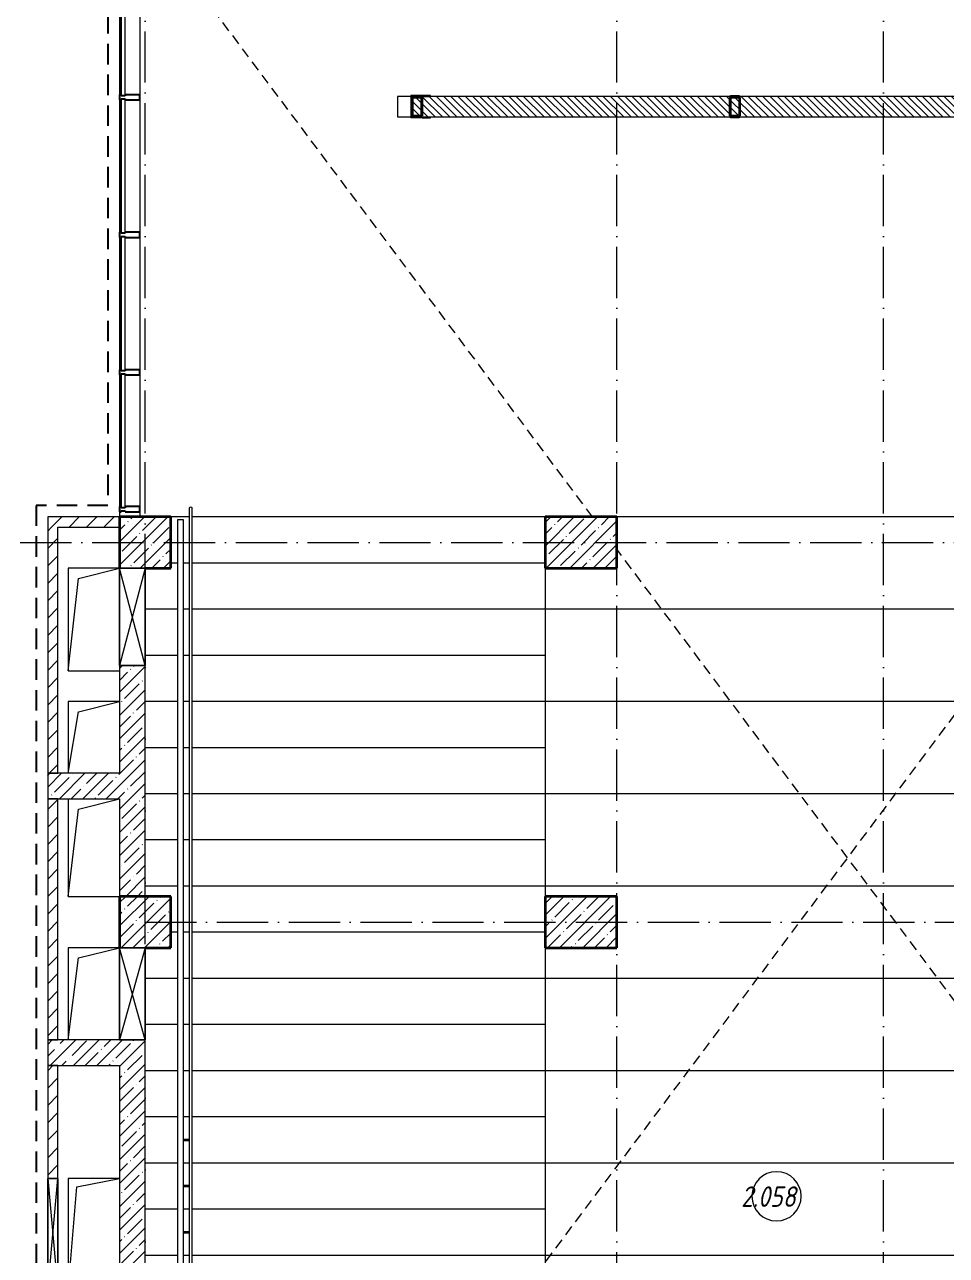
# Model space of a CAD drawing. Header units: millimetres. Extents: x -213536 to 1564669, y -45299 to 942238.
# Drawn here: x -199592 to -190605, y 205277 to 217277 of the extents above; entities that cross this region are included whole.
import ezdxf

# ---------------------------------------------------------------- set-up
doc = ezdxf.new("R2010")
doc.units = ezdxf.units.MM
for name, pattern in [('200_ШТРИХ_ш1п0_6_', [160, 100, -60]), ('50_200_ШТРИХ_1Т_ш5_п1_п1_', [700, 500, -100, 0, -100]), ('Штрих короткий', [300, 150, -150]), ('Штриховая _2 мм - 1 мм_', [300, 200, -100])]:
    doc.linetypes.add(name, pattern=pattern)
for name, color, linetype, lineweight in [('0-1', 7, 'Continuous', 5), ('0-2', 7, 'Continuous', 9), ('Импосты витража', 7, 'Continuous', 9), ('Импосты витража-1', 7, 'Continuous', 25), ('Каркас несущий', 7, 'Continuous', 9), ('Колонны', 7, 'Continuous', 9), ('Колонны-1', 7, 'Continuous', 35), ('Контуры', 7, 'Continuous', 9), ('Линии подступенков', 7, 'Continuous', 9), ('Линии свеса', 7, 'Continuous', 9), ('Линии-1', 7, '200_ШТРИХ_ш1п0_6_', 9), ('Марки помещений', 7, 'Continuous', 9), ('Несущие колонны', 7, 'Continuous', 9), ('Несущие колонны-1', 7, 'Continuous', 35), ('Обобщенные модели', 7, 'Continuous', 9), ('Ограждение', 7, 'Continuous', 9), ('Оси-2', 7, '50_200_ШТРИХ_1Т_ш5_п1_п1_', 9), ('Остекление-1', 7, 'Continuous', 9), ('Перемычка-1', 7, 'Штрих короткий', 9), ('Проем-2', 7, 'Continuous', 9), ('Стены-1', 7, 'Continuous', 13), ('Штриховка разреза-1', 7, 'Continuous', 9), ('Элементы узлов', 7, 'Continuous', 9)]:
    doc.layers.add(name, color=color, linetype=linetype, lineweight=lineweight)
doc.layers.add('СТ-1_1', color=7, linetype='Штриховая _2 мм - 1 мм_', lineweight=90, true_color=0x888888)
doc.layers.get('0-2').off()
doc.styles.add('ISOCPEUR_I_2', font='isocpeui.ttf', dxfattribs={"width": 0.85, "height": 2.3})
pattern_1 = [(45, (0, 0), (-114.04925, 114.04925), []), (45, (114.05, 0), (-114.04925, 114.04925), [201.612, -40.322, 3.353, -36.97])]
pattern_2 = [(45, (0, 0), (-84.8528, 84.8528), [])]

# ---------------------------------------------------------------- blocks, each defined once
blk = doc.blocks.new('BSC_Колонна _Прямоугольная - 500х500-V1-АИ2_02_План отделки стен 2-го этажа _Часть 2_')
at = {"layer": 'Несущие колонны'}
h = blk.add_hatch(dxfattribs=at)
h.set_pattern_fill('FP_6', color=256, style=0, pattern_type=2)
h.set_pattern_definition([(45, (-12200, -28300), (-114.04925, 114.04925), []), (45, (-12085.95, -28300), (-114.04925, 114.04925), [201.613, -40.323, 3.353, -36.97])])
h.paths.add_polyline_path([(-250, -250), (250, -250), (250, 250), (-250, 250), (-250, -86)], flags=0)
at = {"layer": 'Несущие колонны-1'}
for p, q in [((250, 250), (-250, 250)), ((-250, 250), (-250, -250)), ((250, -250), (250, 250)), ((0, -250), (250, -250))]:
    blk.add_line(p, q, dxfattribs=at)
blk = doc.blocks.new('BSC_Колонна _Прямоугольная - 500х700-V4-АИ2_02_План отделки стен 2-го этажа _Часть 2_')
at = {"layer": 'Несущие колонны'}
h = blk.add_hatch(dxfattribs=at)
h.set_pattern_fill('FP_9', color=256, style=0, pattern_type=2)
h.set_pattern_definition([(315, (-24600, 16450), (114.04925, 114.04925), []), (315, (-24600, 16335.95), (114.04925, 114.04925), [201.613, -40.323, 3.353, -36.97])])
h.paths.add_polyline_path([(-250, 350), (-250, -350), (250, -350), (250, 350)], flags=0)
at = {"layer": 'Несущие колонны-1'}
for p, q in [((250, 350), (-250, 350)), ((-250, 350), (-250, -350)), ((250, -350), (250, 350)), ((-250, -350), (250, -350))]:
    blk.add_line(p, q, dxfattribs=at)
blk = doc.blocks.new('BSC_Колонна _Прямоугольная - 500х700-V5-АИ2_02_План отделки стен 2-го этажа _Часть 2_')
at = {"layer": 'Несущие колонны'}
h = blk.add_hatch(dxfattribs=at)
h.set_pattern_fill('FP_10', color=256, style=0, pattern_type=2)
h.set_pattern_definition([(315, (-28300, 16450), (114.04925, 114.04925), []), (315, (-28300, 16335.95), (114.04925, 114.04925), [201.613, -40.323, 3.353, -36.97])])
h.paths.add_polyline_path([(-250, 350), (-250, -350), (250, -350), (250, 350)], flags=0)
at = {"layer": 'Несущие колонны-1'}
for p, q in [((250, 350), (-250, 350)), ((-250, 350), (-250, -350)), ((250, -350), (250, 350)), ((-250, -350), (250, -350))]:
    blk.add_line(p, q, dxfattribs=at)
blk = doc.blocks.new('PNS_Панель прямоугольная2 - Нр_Стекло - 40мм-35254988-АИ2_02_План отделки стен 2-го этажа _Часть 2_')
at = {"layer": 'Остекление-1'}
for p, q in [((-652.5, 0), (652.5, 0)), ((642.5, 0), (-642.5, 0)), ((-642.5, -40), (642.5, -40))]:
    blk.add_line(p, q, dxfattribs=at)
blk = doc.blocks.new('Прямоугольный импост - Импост структурный с накладкой - 180мм-35254970-АИ2_02_План отделки стен 2-го этажа _Часть 2_')
at = {"layer": 'Импосты витража'}
for p, q in [((11950, 29935), (11950, 28650)), ((12147, 29935), (12147, 28650))]:
    blk.add_line(p, q, dxfattribs=at)
blk = doc.blocks.new('Прямоугольный импост - Импост структурный с накладкой - 180мм-28950551-АИ2_02_План отделки стен 2-го этажа _Часть 2_')
at = {"layer": 'Импосты витража-1'}
for p, q in [((-25, 40), (-25, 180)), ((-25, 180), (25, 180)), ((25, 180), (25, 40)), ((-15, 40), (-25, 40)), ((-25, -17), (-25, 0)), ((-25, 0), (-15, 0)), ((-15, 0), (-15, 40)), ((15, 40), (15, 0)), ((25, 40), (15, 40)), ((15, 0), (25, 0)), ((25, 0), (25, -17)), ((25, -17), (-25, -17))]:
    blk.add_line(p, q, dxfattribs=at)
blk = doc.blocks.new('Прямоугольный импост - Импост структурный с накладкой - 180мм-35254967-АИ2_02_План отделки стен 2-го этажа _Часть 2_')
at = {"layer": 'Импосты витража'}
for p, q in [((11950, 32615), (11950, 31325)), ((12147, 32615), (12147, 31325))]:
    blk.add_line(p, q, dxfattribs=at)
blk = doc.blocks.new('PNS_Панель прямоугольная2 - Нр_Стекло - 40мм-35254972-АИ2_02_План отделки стен 2-го этажа _Часть 2_')
at = {"layer": 'Остекление-1'}
for p, q in [((-655, 0), (655, 0)), ((645, 0), (-645, 0)), ((-645, -40), (645, -40))]:
    blk.add_line(p, q, dxfattribs=at)
blk = doc.blocks.new('AR_Отверстие прямоугольное _в плите_ - AR_Отверстие прямоугольное _в плите_-30552728-АИ2_02_План отделки стен 2-го этажа _Часть 2_')
at = {"layer": 'Обобщенные модели'}
for p, q in [((250, 500), (-250, 500)), ((-250, 500), (-250, -500)), ((-150, 400), (250, 500)), ((-250, -500), (-150, 400)), ((-250, -500), (250, -500))]:
    blk.add_line(p, q, dxfattribs=at)
blk = doc.blocks.new('AR_Отверстие прямоугольное _в плите_ - AR_Отверстие прямоугольное _в плите_-30552824-АИ2_02_План отделки стен 2-го этажа _Часть 2_')
at = {"layer": 'Обобщенные модели'}
for p, q in [((250, 350), (-250, 350)), ((-250, 350), (-250, -350)), ((-250, -350), (-150, 250)), ((-150, 250), (250, 350))]:
    blk.add_line(p, q, dxfattribs=at)
blk = doc.blocks.new('AR_Отверстие прямоугольное _в плите_ - AR_Отверстие прямоугольное _в плите_-30552826-АИ2_02_План отделки стен 2-го этажа _Часть 2_')
at = {"layer": 'Обобщенные модели'}
for p, q in [((-250, 475), (-250, -475)), ((-250, -475), (-150, 375)), ((-150, 375), (250, 475)), ((-250, -475), (250, -475))]:
    blk.add_line(p, q, dxfattribs=at)
blk = doc.blocks.new('AR_Отверстие прямоугольное _в плите_ - AR_Отверстие прямоугольное _в плите_-V220-АИ2_02_План отделки стен 2-го этажа _Часть 2_')
at = {"layer": 'Обобщенные модели'}
for p, q in [((250, 450), (-250, 450)), ((-250, 450), (-250, -450)), ((-150, 350), (250, 450)), ((-250, -450), (-150, 350))]:
    blk.add_line(p, q, dxfattribs=at)
blk = doc.blocks.new('AR_Отверстие прямоугольное _в стене__БезПР - AR_Отверстие прямоугольное _в стене__БезПР-30590122-АИ2_02_План отделки стен 2-го этажа _Часть 2_')
at = {"layer": 'Проем-2'}
blk.add_line((475, 125), (-475, 125), dxfattribs=at)
at = {"layer": 'Элементы узлов'}
for p, q in [((-475, -125), (-475, 125)), ((-475, 125), (475, 125)), ((475, 125), (-475, -125)), ((-475, 125), (475, -125)), ((475, 125), (-475, 125)), ((-475, 125), (-475, -125)), ((475, 125), (475, -125)), ((475, -125), (475, 125)), ((475, -125), (-475, -125)), ((-475, -125), (475, -125))]:
    blk.add_line(p, q, dxfattribs=at)
blk = doc.blocks.new('AR_Отверстие прямоугольное _в стене__БезПР - AR_Отверстие прямоугольное _в стене__БезПР-30590124-АИ2_02_План отделки стен 2-го этажа _Часть 2_')
at = {"layer": 'Проем-2'}
blk.add_line((450, 125), (-450, 125), dxfattribs=at)
at = {"layer": 'Элементы узлов'}
for p, q in [((-450, -125), (-450, 125)), ((-450, 125), (450, 125)), ((450, 125), (-450, -125)), ((-450, 125), (450, -125)), ((450, 125), (-450, 125)), ((-450, 125), (-450, -125)), ((450, 125), (450, -125)), ((450, -125), (450, 125)), ((450, -125), (-450, -125)), ((-450, -125), (450, -125))]:
    blk.add_line(p, q, dxfattribs=at)
blk = doc.blocks.new('AR_Отверстие прямоугольное _в плите_ - AR_Отверстие прямоугольное _в плите_-30552711-АИ2_02_План отделки стен 2-го этажа _Часть 2_')
at = {"layer": 'Обобщенные модели'}
for p, q in [((250, 550), (-250, 550)), ((-250, 550), (-250, -550)), ((-167, 467), (250, 550)), ((-250, -550), (-167, 467))]:
    blk.add_line(p, q, dxfattribs=at)
blk = doc.blocks.new('Ограждение_СКБ_Подвал1 - 145_Ограждение_СКБ_Актовый-27248847-АИ2_02_План отделки стен 2-го этажа _Часть 2_')
at = {"layer": 'Ограждение'}
for p, q in [((-200, 25), (12160, 25)), ((-200, -25), (-200, 25)), ((12160, -25), (-200, -25))]:
    blk.add_line(p, q, dxfattribs=at)
blk = doc.blocks.new('О_Кронштейн_Форма Г_Круг_ГОСТ 25903 - О_Кронштейн_Форма Г_Круг_ГОСТ 2590-2006 2-V260-АИ2_02_План отделки стен 2-го этажа _Часть 2_')
at = {"layer": 'Ограждение'}
for p, q in [((12628, 18430), (12570, 18430)), ((12570, 18420), (12628, 18420))]:
    blk.add_line(p, q, dxfattribs=at)
at = {"layer": 'Ограждение', "flags": 128}
for points in [[(12628, 18430), (12628, 18430), (12629, 18430)], [(12630, 18420), (12629, 18420), (12628, 18420), (12628, 18420)], [(12655, 18429), (12655, 18429), (12655, 18429), (12655, 18429), (12656, 18429), (12656, 18429), (12656, 18429), (12656, 18428), (12656, 18428), (12656, 18428), (12656, 18428), (12657, 18428), (12657, 18428), (12657, 18428), (12657, 18427), (12657, 18427), (12657, 18427), (12657, 18427), (12657, 18427), (12657, 18426), (12657, 18426)]]:
    blk.add_lwpolyline(points, dxfattribs=at)
blk = doc.blocks.new('О_Элемент поручня_Маршевый_Труба_ГОСТ 8732-78 - О_Элемент поручня_Маршевый_Труба_ГОСТ 8732-78-33739345-АИ2_02_План отделки стен 2-го этажа _Часть 2_')
at = {"layer": 'Ограждение'}
for p, q in [((-5, 30), (-12254, 30)), ((-12254, 0), (-5, 0))]:
    blk.add_line(p, q, dxfattribs=at)
for start_param, end_param in [(4.712389, 6.283185), (3.141593, 4.712389)]:
    blk.add_ellipse((-5, 15), major_axis=(0, 15), ratio=0.316146, start_param=start_param, end_param=end_param, dxfattribs=at)
blk = doc.blocks.new('Проем_Дверь_Прямоугольный - 5500х2800h_витражные проемы-35314110-АИ2_02_План отделки стен 2-го этажа _Часть 2_')
at = {"layer": 'Перемычка-1'}
for p, q in [((2750, 100), (-2750, 100)), ((2750, -100), (-2750, -100))]:
    blk.add_line(p, q, dxfattribs=at)
blk = doc.blocks.new('AR_Отверстие прямоугольное _в стене_ - AR_Отверстие прямоугольное _в стене__ОВ-36889588-АИ2_02_План отделки стен 2-го этажа _Часть 2_')
at = {"layer": 'Элементы узлов'}
for p, q in [((-550, -50), (-550, 50)), ((-550, 50), (550, 50)), ((550, 50), (-550, -50)), ((-550, 50), (550, -50)), ((550, 50), (-550, 50)), ((-550, 50), (-550, -50)), ((550, 50), (550, -50)), ((550, -50), (550, 50)), ((550, -50), (-550, -50)), ((-550, -50), (550, -50))]:
    blk.add_line(p, q, dxfattribs=at)
blk = doc.blocks.new('0125-Р-ОО-Ш2-АР-о_23_10_2024_rvt-1-АИ2_02_План отделки стен 2-го этажа _Часть 2_')
at = {"layer": 'Несущие колонны'}
h = blk.add_hatch(dxfattribs=at)
h.set_pattern_fill('FP_1', color=256, style=0, pattern_type=2)
h.set_pattern_definition(pattern_1)
h.paths.add_polyline_path([(12200, 24350), (12450, 24350), (12450, 24850), (11950, 24850), (11950, 24350)], flags=0)
at = {"layer": 'Штриховка разреза-1'}
h = blk.add_hatch(dxfattribs=at)
h.set_pattern_fill('FP_2', color=256, style=0, pattern_type=2)
h.set_pattern_definition([(135, (0, 0), (-35.35534, -35.35534), [])])
h.paths.add_polyline_path([(24100, 32450), (24100, 32650), (14800, 32650), (14800, 32450), (23915, 32450)], flags=0)
h = blk.add_hatch(dxfattribs=at)
h.set_pattern_fill('FP_3', color=256, style=0, pattern_type=2)
h.set_pattern_definition(pattern_2)
h.paths.add_polyline_path([(11950, 28450), (11950, 28550), (11250, 28550), (11250, 28450), (11799, 28450)], flags=0)
h = blk.add_hatch(dxfattribs=at)
h.set_pattern_fill('FP_3', color=256, style=0, pattern_type=2)
h.set_pattern_definition(pattern_2)
h.paths.add_polyline_path([(11350, 26050), (11350, 28450), (11250, 28450), (11250, 26050)], flags=0)
h = blk.add_hatch(dxfattribs=at)
h.set_pattern_fill('FP_1', color=256, style=0, pattern_type=2)
h.set_pattern_definition(pattern_1)
h.paths.add_polyline_path([(12200, 24850), (12200, 27100), (11950, 27100), (11950, 24850)], flags=0)
h = blk.add_hatch(dxfattribs=at)
h.set_pattern_fill('FP_1', color=256, style=0, pattern_type=2)
h.set_pattern_definition(pattern_1)
h.paths.add_polyline_path([(11950, 25800), (11950, 26050), (11250, 26050), (11250, 25800), (11799, 25800)], flags=0)
h = blk.add_hatch(dxfattribs=at)
h.set_pattern_fill('FP_3', color=256, style=0, pattern_type=2)
h.set_pattern_definition(pattern_2)
h.paths.add_polyline_path([(11350, 23450), (11350, 25800), (11250, 25800), (11250, 23450)], flags=0)
h = blk.add_hatch(dxfattribs=at)
h.set_pattern_fill('FP_1', color=256, style=0, pattern_type=2)
h.set_pattern_definition(pattern_1)
h.paths.add_polyline_path([(11950, 23200), (11950, 23450), (11250, 23450), (11250, 23200), (11799, 23200)], flags=0)
h = blk.add_hatch(dxfattribs=at)
h.set_pattern_fill('FP_1', color=256, style=0, pattern_type=2)
h.set_pattern_definition(pattern_1)
h.paths.add_polyline_path([(11950, 19550), (12200, 19550), (12200, 23450), (11950, 23450), (11950, 19898)], flags=0)
h = blk.add_hatch(dxfattribs=at)
h.set_pattern_fill('FP_3', color=256, style=0, pattern_type=2)
h.set_pattern_definition(pattern_2)
h.paths.add_polyline_path([(11350, 20200), (11350, 21000), (11250, 21000), (11250, 20200)], flags=0)
h.paths.add_polyline_path([(11350, 22100), (11350, 23200), (11250, 23200), (11250, 22100), (11300, 22100)], flags=0)
at = {"layer": 'Контуры'}
for p, q in [((12630, 28550), (12450, 28550)), ((16100, 28550), (12660, 28550)), ((23700, 28550), (16800, 28550)), ((16100, 28050), (16100, 27650)), ((16100, 28050), (16100, 27650)), ((16100, 27650), (16100, 26750)), ((16100, 27200), (16100, 26750)), ((16100, 26750), (16100, 25850)), ((16100, 26300), (16100, 25850)), ((16100, 25850), (16100, 24950)), ((16100, 25400), (16100, 24950)), ((16100, 24950), (16100, 24850)), ((16100, 24350), (16100, 24050)), ((16100, 24350), (16100, 24050)), ((16100, 24050), (16100, 23150)), ((16100, 23600), (16100, 23150)), ((16100, 23150), (16100, 22250)), ((16100, 22700), (16100, 22250)), ((16100, 22250), (16100, 21350)), ((16100, 21800), (16100, 21350)), ((16100, 21350), (16100, 20450))]:
    blk.add_line(p, q, dxfattribs=at)
at = {"layer": 'Линии подступенков'}
for p, q in [((12630, 28550), (12450, 28550)), ((16100, 28550), (12660, 28550)), ((23700, 28550), (16800, 28550)), ((12520, 28100), (12450, 28100)), ((12630, 28100), (12570, 28100)), ((16100, 28100), (12660, 28100)), ((12520, 27650), (12200, 27650)), ((12630, 27650), (12570, 27650)), ((16100, 27650), (12660, 27650)), ((23700, 27650), (16100, 27650)), ((12520, 27200), (12200, 27200)), ((12630, 27200), (12570, 27200)), ((16100, 27200), (12660, 27200)), ((12520, 26750), (12200, 26750)), ((12630, 26750), (12570, 26750)), ((16100, 26750), (12660, 26750)), ((23700, 26750), (16100, 26750)), ((12520, 26300), (12200, 26300)), ((12630, 26300), (12570, 26300)), ((16100, 26300), (12660, 26300)), ((12520, 25850), (12200, 25850)), ((12630, 25850), (12570, 25850)), ((16100, 25850), (12660, 25850)), ((23700, 25850), (16100, 25850)), ((12520, 25400), (12200, 25400)), ((12630, 25400), (12570, 25400)), ((16100, 25400), (12660, 25400)), ((12520, 24950), (12200, 24950)), ((12630, 24950), (12570, 24950)), ((16100, 24950), (12660, 24950)), ((23700, 24950), (16100, 24950)), ((12520, 24500), (12450, 24500)), ((12630, 24500), (12570, 24500)), ((16100, 24500), (12660, 24500)), ((12520, 24050), (12200, 24050)), ((12630, 24050), (12570, 24050)), ((16100, 24050), (12660, 24050)), ((23700, 24050), (16100, 24050)), ((12520, 23600), (12200, 23600)), ((12630, 23600), (12570, 23600)), ((16100, 23600), (12660, 23600)), ((12520, 23150), (12200, 23150)), ((12630, 23150), (12570, 23150)), ((16100, 23150), (12660, 23150)), ((23700, 23150), (16100, 23150)), ((12520, 22700), (12200, 22700)), ((12630, 22700), (12570, 22700)), ((16100, 22700), (12660, 22700)), ((12520, 22250), (12200, 22250)), ((12630, 22250), (12570, 22250)), ((16100, 22250), (12660, 22250)), ((23700, 22250), (16100, 22250)), ((12520, 21800), (12200, 21800)), ((12630, 21800), (12570, 21800)), ((16100, 21800), (12659, 21800)), ((12520, 21350), (12200, 21350)), ((12630, 21350), (12570, 21350)), ((16100, 21350), (12659, 21350)), ((23700, 21350), (16100, 21350))]:
    blk.add_line(p, q, dxfattribs=at)
at = {"layer": 'Линии свеса'}
for p, q in [((12520, 28100), (12450, 28100)), ((12630, 28100), (12570, 28100)), ((16100, 28100), (12660, 28100)), ((12520, 27650), (12200, 27650)), ((12630, 27650), (12570, 27650)), ((16100, 27650), (12660, 27650)), ((23700, 27650), (16100, 27650)), ((12520, 27200), (12200, 27200)), ((12630, 27200), (12570, 27200)), ((16100, 27200), (12660, 27200)), ((12520, 26750), (12200, 26750)), ((12630, 26750), (12570, 26750)), ((16100, 26750), (12660, 26750)), ((23700, 26750), (16100, 26750)), ((12520, 26300), (12200, 26300)), ((12630, 26300), (12570, 26300)), ((16100, 26300), (12660, 26300)), ((12520, 25850), (12200, 25850)), ((12630, 25850), (12570, 25850)), ((16100, 25850), (12660, 25850)), ((23700, 25850), (16100, 25850)), ((12520, 25400), (12200, 25400)), ((12630, 25400), (12570, 25400)), ((16100, 25400), (12660, 25400)), ((12520, 24950), (12200, 24950)), ((12630, 24950), (12570, 24950)), ((16100, 24950), (12660, 24950)), ((23700, 24950), (16100, 24950)), ((12520, 24500), (12450, 24500)), ((12630, 24500), (12570, 24500)), ((16100, 24500), (12660, 24500)), ((12520, 24050), (12200, 24050)), ((12630, 24050), (12570, 24050)), ((16100, 24050), (12660, 24050)), ((23700, 24050), (16100, 24050)), ((12520, 23600), (12200, 23600)), ((12630, 23600), (12570, 23600)), ((16100, 23600), (12660, 23600)), ((12520, 23150), (12200, 23150)), ((12630, 23150), (12570, 23150)), ((16100, 23150), (12660, 23150)), ((23700, 23150), (16100, 23150)), ((12520, 22700), (12200, 22700)), ((12630, 22700), (12570, 22700)), ((16100, 22700), (12660, 22700)), ((12520, 22250), (12200, 22250)), ((12630, 22250), (12570, 22250)), ((16100, 22250), (12660, 22250)), ((23700, 22250), (16100, 22250)), ((12520, 21800), (12200, 21800)), ((12630, 21800), (12570, 21800)), ((16100, 21800), (12659, 21800)), ((12520, 21350), (12200, 21350)), ((12630, 21350), (12570, 21350)), ((16100, 21350), (12659, 21350)), ((23700, 21350), (16100, 21350))]:
    blk.add_line(p, q, dxfattribs=at)
at = {"layer": 'Линии-1'}
for p, q in [((16563, 28550), (12450, 34050)), ((12660, 16681), (25650, 34050)), ((24990, 17282), (16800, 28234))]:
    blk.add_line(p, q, dxfattribs=at)
at = {"layer": 'Несущие колонны-1'}
for p, q in [((12450, 24850), (11950, 24850)), ((11950, 24850), (11950, 24350)), ((12450, 24350), (12450, 24850)), ((12200, 24350), (12450, 24350))]:
    blk.add_line(p, q, dxfattribs=at)
at = {"layer": 'Стены-1'}
for p, q in [((24100, 32650), (14800, 32650)), ((14800, 32650), (14800, 32450)), ((14800, 32450), (24100, 32450)), ((11950, 28550), (11250, 28550)), ((11250, 28550), (11250, 28450)), ((11250, 28450), (11250, 26050)), ((11350, 28450), (11950, 28450)), ((11350, 26050), (11350, 28450)), ((11950, 27100), (11950, 26050)), ((12200, 24850), (12200, 27100)), ((11950, 26050), (11250, 26050)), ((11250, 26050), (11250, 25800)), ((11250, 26050), (11350, 26050)), ((11250, 25800), (11950, 25800)), ((11350, 25800), (11250, 25800)), ((11250, 25800), (11250, 23450)), ((11350, 23450), (11350, 25800)), ((11950, 25800), (11950, 24850)), ((11950, 24850), (12200, 24850)), ((11950, 23450), (11250, 23450)), ((11250, 23450), (11250, 23200)), ((11250, 23450), (11350, 23450)), ((12200, 19550), (12200, 23450)), ((11350, 23200), (11250, 23200)), ((11250, 23200), (11250, 22100)), ((11250, 23200), (11950, 23200)), ((11350, 22100), (11350, 23200)), ((11950, 23200), (11950, 19550))]:
    blk.add_line(p, q, dxfattribs=at)
at = {"layer": '0-2'}
for name, p, rotation in [('Проем_Дверь_Прямоугольный - 5500х2800h_витражные проемы-35314110-АИ2_02_План отделки стен 2-го этажа _Часть 2_', (12050, 31300), 89.9999999999999), ('PNS_Панель прямоугольная2 - Нр_Стекло - 40мм-35254988-АИ2_02_План отделки стен 2-го этажа _Часть 2_', (11967, 33307), 89.99999999999918), ('PNS_Панель прямоугольная2 - Нр_Стекло - 40мм-35254972-АИ2_02_План отделки стен 2-го этажа _Часть 2_', (11967, 31970), 89.99999999999918), ('PNS_Панель прямоугольная2 - Нр_Стекло - 40мм-35254972-АИ2_02_План отделки стен 2-го этажа _Часть 2_', (11967, 30630), 89.99999999999918), ('PNS_Панель прямоугольная2 - Нр_Стекло - 40мм-35254988-АИ2_02_План отделки стен 2-го этажа _Часть 2_', (11967, 29292), 89.99999999999918), ('О_Элемент поручня_Маршевый_Труба_ГОСТ 8732-78 - О_Элемент поручня_Маршевый_Труба_ГОСТ 8732-78-33739345-АИ2_02_План отделки стен 2-го этажа _Часть 2_', (12660, 28644), 89.9999999999999), ('Ограждение_СКБ_Подвал1 - 145_Ограждение_СКБ_Актовый-27248847-АИ2_02_План отделки стен 2-го этажа _Часть 2_', (12545, 28325), 269.9999999999989), ('BSC_Колонна _Прямоугольная - 500х700-V5-АИ2_02_План отделки стен 2-го этажа _Часть 2_', (16450, 28300), 89.9999999999999), ('AR_Отверстие прямоугольное _в стене__БезПР - AR_Отверстие прямоугольное _в стене__БезПР-30590122-АИ2_02_План отделки стен 2-го этажа _Часть 2_', (12075, 27575), 269.9999999999999), ('BSC_Колонна _Прямоугольная - 500х700-V4-АИ2_02_План отделки стен 2-го этажа _Часть 2_', (16450, 24600), 89.9999999999999), ('AR_Отверстие прямоугольное _в стене__БезПР - AR_Отверстие прямоугольное _в стене__БезПР-30590124-АИ2_02_План отделки стен 2-го этажа _Часть 2_', (12075, 23900), 269.9999999999999), ('AR_Отверстие прямоугольное _в стене_ - AR_Отверстие прямоугольное _в стене__ОВ-36889588-АИ2_02_План отделки стен 2-го этажа _Часть 2_', (11300, 21550), 89.99999999999991)]:
    blk.add_blockref(name, p, dxfattribs=dict(at, rotation=rotation))
for name, p in [('Прямоугольный импост - Импост структурный с накладкой - 180мм-35254970-АИ2_02_План отделки стен 2-го этажа _Часть 2_', (0, 4015)), ('Прямоугольный импост - Импост структурный с накладкой - 180мм-35254967-АИ2_02_План отделки стен 2-го этажа _Часть 2_', (0, 0)), ('Прямоугольный импост - Импост структурный с накладкой - 180мм-35254967-АИ2_02_План отделки стен 2-го этажа _Часть 2_', (0, -1340)), ('Прямоугольный импост - Импост структурный с накладкой - 180мм-35254970-АИ2_02_План отделки стен 2-го этажа _Часть 2_', (0, 0)), ('BSC_Колонна _Прямоугольная - 500х500-V1-АИ2_02_План отделки стен 2-го этажа _Часть 2_', (12200, 28300)), ('AR_Отверстие прямоугольное _в плите_ - AR_Отверстие прямоугольное _в плите_-30552728-АИ2_02_План отделки стен 2-го этажа _Часть 2_', (11700, 27550)), ('AR_Отверстие прямоугольное _в плите_ - AR_Отверстие прямоугольное _в плите_-30552824-АИ2_02_План отделки стен 2-го этажа _Часть 2_', (11700, 26400)), ('AR_Отверстие прямоугольное _в плите_ - AR_Отверстие прямоугольное _в плите_-30552826-АИ2_02_План отделки стен 2-го этажа _Часть 2_', (11700, 25325)), ('AR_Отверстие прямоугольное _в плите_ - AR_Отверстие прямоугольное _в плите_-V220-АИ2_02_План отделки стен 2-го этажа _Часть 2_', (11700, 23900)), ('О_Кронштейн_Форма Г_Круг_ГОСТ 25903 - О_Кронштейн_Форма Г_Круг_ГОСТ 2590-2006 2-V260-АИ2_02_План отделки стен 2-го этажа _Часть 2_', (0, 4050)), ('AR_Отверстие прямоугольное _в плите_ - AR_Отверстие прямоугольное _в плите_-30552711-АИ2_02_План отделки стен 2-го этажа _Часть 2_', (11700, 21550)), ('О_Кронштейн_Форма Г_Круг_ГОСТ 25903 - О_Кронштейн_Форма Г_Круг_ГОСТ 2590-2006 2-V260-АИ2_02_План отделки стен 2-го этажа _Часть 2_', (0, 3600)), ('О_Кронштейн_Форма Г_Круг_ГОСТ 25903 - О_Кронштейн_Форма Г_Круг_ГОСТ 2590-2006 2-V260-АИ2_02_План отделки стен 2-го этажа _Часть 2_', (0, 3150))]:
    blk.add_blockref(name, p, dxfattribs=at)
at = {"layer": '0-2', "extrusion": (0, 0, -1), "rotation": 90.00000000000081}
for p in [(-11967, 32640), (-11967, 31300), (-11967, 29960), (-11967, 28625)]:
    blk.add_blockref('Прямоугольный импост - Импост структурный с накладкой - 180мм-28950551-АИ2_02_План отделки стен 2-го этажа _Часть 2_', p, dxfattribs=at)
blk = doc.blocks.new('Фахверк_Усиление стен_ifc_RVT-1-АИ2_02_План отделки стен 2-го этажа _Часть 2_')
at = {"layer": 'Каркас несущий'}
for p, q in [((14660, 32650), (14660, 32450)), ((14792, 32650), (14660, 32650)), ((24240, 32650), (24108, 32650)), ((24240, 32450), (24240, 32650)), ((14660, 32450), (14792, 32450)), ((24108, 32450), (24240, 32450))]:
    blk.add_line(p, q, dxfattribs=at)
at = {"layer": 'Колонны'}
for p, q in [((14900, 32660), (14900, 32658)), ((14982, 32660), (14900, 32660)), ((14908, 32650), (14982, 32650)), ((14982, 32650), (14982, 32660)), ((24000, 32660), (23918, 32660)), ((23918, 32660), (23918, 32650)), ((23918, 32650), (23992, 32650)), ((24000, 32658), (24000, 32660)), ((14900, 32442), (14900, 32440)), ((14900, 32440), (14982, 32440)), ((14982, 32449), (14908, 32449)), ((14982, 32440), (14982, 32449)), ((23992, 32449), (23918, 32449)), ((23918, 32449), (23918, 32440)), ((23918, 32440), (24000, 32440)), ((24000, 32440), (24000, 32442))]:
    blk.add_line(p, q, dxfattribs=at)
at = {"layer": 'Колонны-1'}
for p, q in [((14888, 32650), (14812, 32650)), ((14812, 32644), (14888, 32644)), ((17988, 32650), (17912, 32650)), ((17912, 32644), (17988, 32644)), ((20988, 32650), (20912, 32650)), ((20912, 32644), (20988, 32644)), ((24088, 32650), (24012, 32650)), ((24012, 32644), (24088, 32644)), ((14800, 32638), (14800, 32462)), ((14806, 32462), (14806, 32638)), ((14894, 32638), (14894, 32462)), ((14900, 32462), (14900, 32638)), ((17900, 32638), (17900, 32462)), ((17906, 32462), (17906, 32638)), ((17994, 32638), (17994, 32462)), ((18000, 32462), (18000, 32638)), ((20900, 32638), (20900, 32462)), ((20906, 32462), (20906, 32638)), ((20994, 32638), (20994, 32462)), ((21000, 32462), (21000, 32638)), ((24000, 32638), (24000, 32462)), ((24006, 32462), (24006, 32638)), ((24094, 32638), (24094, 32462)), ((24100, 32462), (24100, 32638)), ((14888, 32456), (14812, 32456)), ((14812, 32450), (14888, 32450)), ((17988, 32456), (17912, 32456)), ((17912, 32450), (17988, 32450)), ((20988, 32456), (20912, 32456)), ((20912, 32450), (20988, 32450)), ((24088, 32456), (24012, 32456)), ((24012, 32450), (24088, 32450))]:
    blk.add_line(p, q, dxfattribs=at)
for centre, radius, start, end in [((14812, 32638), 12, 90, 180), ((14812, 32638), 6, 90, 180), ((14888, 32638), 12, 0, 90), ((14888, 32638), 6, 0, 90), ((17912, 32638), 12, 90, 180), ((17912, 32638), 6, 90, 180), ((17988, 32638), 12, 0, 90), ((17988, 32638), 6, 0, 90), ((20912, 32638), 12, 90, 180), ((20912, 32638), 6, 90, 180), ((20988, 32638), 12, 0, 90), ((20988, 32638), 6, 0, 90), ((24012, 32638), 12, 90, 180), ((24012, 32638), 6, 90, 180), ((24088, 32638), 12, 0, 90), ((24088, 32638), 6, 0, 90), ((14812, 32462), 12, 180, 270), ((14812, 32462), 6, 180, 270), ((14888, 32462), 12, 270, 0), ((14888, 32462), 6, 270, 0), ((17912, 32462), 12, 180, 270), ((17912, 32462), 6, 180, 270), ((17988, 32462), 12, 270, 0), ((17988, 32462), 6, 270, 0), ((20912, 32462), 12, 180, 270), ((20912, 32462), 6, 180, 270), ((20988, 32462), 12, 270, 0), ((20988, 32462), 6, 270, 0), ((24012, 32462), 12, 180, 270), ((24012, 32462), 6, 180, 270), ((24088, 32462), 12, 270, 0), ((24088, 32462), 6, 270, 0)]:
    blk.add_arc(centre, radius, start, end, dxfattribs=at)
at = {"layer": 'Обобщенные модели'}
for p, q in [((14900, 32658), (14792, 32658)), ((14792, 32658), (14792, 32442)), ((14888, 32650), (14812, 32650)), ((14812, 32644), (14888, 32644)), ((14892, 32650), (14900, 32658)), ((14900, 32658), (14900, 32650)), ((14900, 32658), (14908, 32650)), ((24000, 32658), (23992, 32650)), ((24000, 32658), (24008, 32650)), ((24000, 32658), (24000, 32650)), ((24108, 32658), (24000, 32658)), ((24088, 32650), (24012, 32650)), ((24012, 32644), (24088, 32644)), ((24108, 32658), (24108, 32442)), ((14800, 32638), (14800, 32462)), ((14806, 32462), (14806, 32638)), ((14894, 32638), (14894, 32462)), ((14900, 32462), (14900, 32638)), ((24000, 32638), (24000, 32462)), ((24006, 32462), (24006, 32638)), ((24094, 32638), (24094, 32462)), ((24100, 32462), (24100, 32638)), ((14900, 32442), (14792, 32442)), ((14888, 32456), (14812, 32456)), ((14812, 32450), (14888, 32450)), ((14892, 32450), (14900, 32442)), ((14900, 32450), (14900, 32442)), ((14900, 32442), (14908, 32450)), ((23992, 32450), (24000, 32442)), ((24000, 32450), (24000, 32442)), ((24008, 32450), (24000, 32442)), ((24108, 32442), (24000, 32442)), ((24088, 32456), (24012, 32456)), ((24012, 32450), (24088, 32450))]:
    blk.add_line(p, q, dxfattribs=at)
for centre, radius, start, end in [((14812, 32638), 12, 90, 180), ((14812, 32638), 6, 90, 180), ((14888, 32638), 12, 0, 90), ((14888, 32638), 6, 0, 90), ((24012, 32638), 12, 90, 180), ((24012, 32638), 6, 90, 180), ((24088, 32638), 12, 0, 90), ((24088, 32638), 6, 0, 90), ((14812, 32462), 12, 180, 270), ((14812, 32462), 6, 180, 270), ((14888, 32462), 12, 270, 0), ((14888, 32462), 6, 270, 0), ((24012, 32462), 12, 180, 270), ((24012, 32462), 6, 180, 270), ((24088, 32462), 12, 270, 0), ((24088, 32462), 6, 270, 0)]:
    blk.add_arc(centre, radius, start, end, dxfattribs=at)
blk = doc.blocks.new('AI_Марка_Помещение_х1__Общий_E___ISO-2_1K_ - Номер-16210215-АИ2_02_План отделки стен 2-го этажа _Часть 2_')
at = {"layer": 'Марки помещений'}
for start, end in [(360, 180), (180, 360)]:
    blk.add_arc((0.04, 0.31), 2.4, start, end, dxfattribs=at)
blk = doc.blocks.new('Оси1')
at = {"layer": 'Оси-2'}
for p, q in [((218445.6, 210594.5), (218445.6, 264395.4)), ((223045.6, 210594.5), (223045.6, 264395.4)), ((225645.6, 210594.5), (225645.6, 264395.4)), ((203926.8, 241115.2), (234645.6, 241115.2)), ((218445.6, 237415.2), (234645.6, 237415.2))]:
    blk.add_line(p, q, dxfattribs=at)

msp = doc.modelspace()

# ---------------------------------------------------------------- linework, layer by layer
at = {"layer": 'СТ-1_1', "lineweight": 25}
for p, q in [((-198779, 218589.3), (-198779, 212589.3)), ((-198779, 212589.3), (-199479, 212589.3)), ((-199479, 212589.3), (-199479, 203915.3))]:
    msp.add_line(p, q, dxfattribs=at)

# ---------------------------------------------------------------- block references
at = {"color": 2, "lineweight": 30}
msp.add_blockref('Оси1', (-416862.6, -28888), dxfattribs=at)
at = {"layer": '0-1'}
for name in ['0125-Р-ОО-Ш2-АР-о_23_10_2024_rvt-1-АИ2_02_План отделки стен 2-го этажа _Часть 2_', 'Фахверк_Усиление стен_ifc_RVT-1-АИ2_02_План отделки стен 2-го этажа _Часть 2_']:
    msp.add_blockref(name, (-210617, 183927.3), dxfattribs=at)
at = {"layer": 'Марки помещений', "xscale": 99.99999999999993, "yscale": 99.99999999999993, "zscale": 99.99999999999993}
msp.add_blockref('AI_Марка_Помещение_х1__Общий_E___ISO-2_1K_ - Номер-16210215-АИ2_02_План отделки стен 2-го этажа _Часть 2_', (-192264.2, 205822.5), dxfattribs=at)

# ---------------------------------------------------------------- texts
at = {"layer": 'Марки помещений', "insert": (-192606.8, 205950.4), "char_height": 200, "width": 785.654, "attachment_point": 1, "style": 'ISOCPEUR_I_2'}
msp.add_mtext('2.058', dxfattribs=at)

doc.saveas('drawing.dxf')
